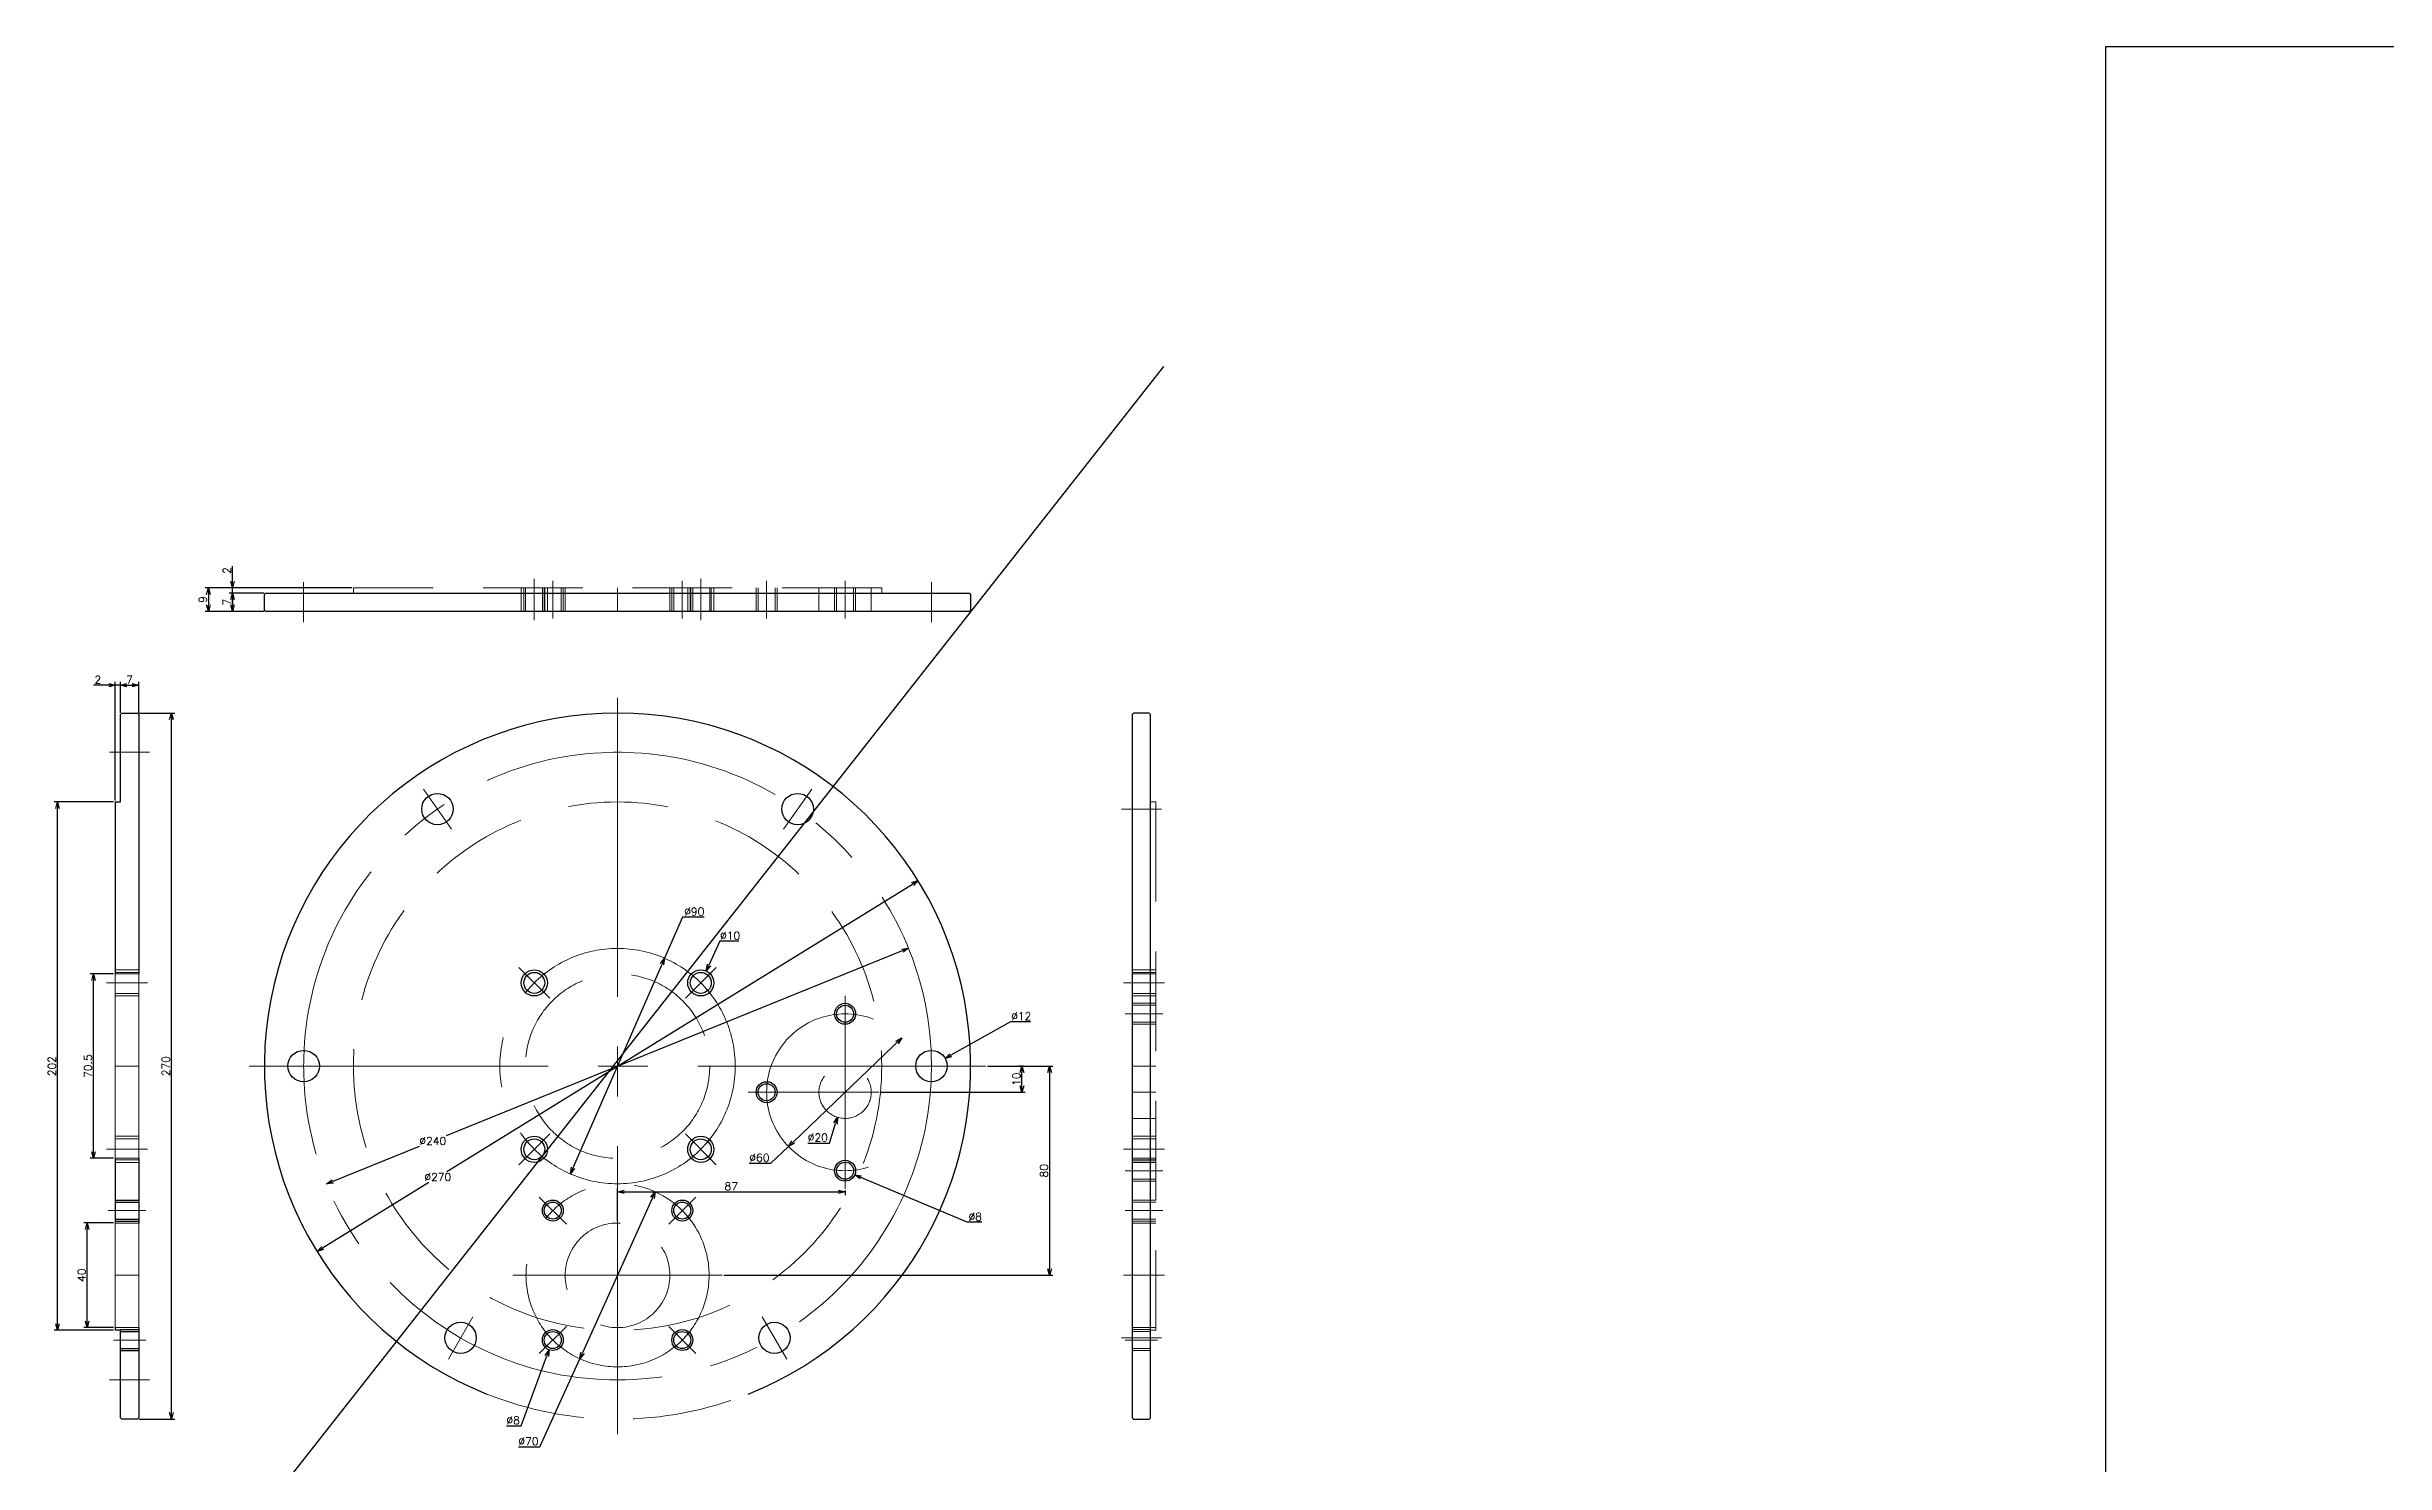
# Model space of a CAD drawing. Header units: millimetres. Extents: x -16130 to 36813, y -8099 to 27484.
# Drawn here: x 21978 to 22872, y 17160 to 17701 of the extents above; entities that cross this region are included whole.
import ezdxf

# ---------------------------------------------------------------- set-up
doc = ezdxf.new("R2010")
doc.units = ezdxf.units.MM
doc.header["$LTSCALE"] = 6
doc.header["$PDMODE"] = 99
doc.header["$PDSIZE"] = 1
doc.linetypes.add('CENTER2', pattern=[28.575, 19.05, -3.175, 3.175, -3.175])
doc.linetypes.add('HIDDEN', pattern=[9.525, 6.35, -3.175])
for name, color, linetype, lineweight in [('04_HIDDEN', 2, 'HIDDEN', 13), ('05_CENTER', 4, 'CENTER2', 13), ('08_DIM', 3, 'Continuous', 13)]:
    doc.layers.add(name, color=color, linetype=linetype, lineweight=lineweight)
doc.layers.add('10_DRAFT', color=8, linetype='Continuous', lineweight=0, plot=False)
doc.styles.add('KSS_TXT', font='txt.shx', dxfattribs={"bigfont": 'extfont2.shx'})
doc.dimstyles.new('KSS_DIM', dxfattribs={"dimtxt": 3, "dimasz": 2.5, "dimexe": 1.25, "dimexo": 0.625, "dimtad": 1, "dimdsep": 46, "dimtxsty": 'KSS_TXT', "dimblk": 'OPEN30', "dimcen": 0, "dimazin": 2, "dimtfac": 0.75, "dimtmove": 0, "dimatfit": 3, "dimldrblk": 'OPEN30', "dimfxl": 1, "dimtolj": 1, "dimarcsym": 0})
doc.dimstyles.new('KSS_DIM$3', dxfattribs={"dimtxt": 3, "dimasz": 2.5, "dimexe": 1.25, "dimexo": 0.625, "dimtad": 1, "dimtih": 1, "dimtoh": 1, "dimdsep": 46, "dimtxsty": 'KSS_TXT', "dimblk": 'OPEN30', "dimcen": 0, "dimazin": 2, "dimtfac": 0.75, "dimtofl": 0, "dimtmove": 0, "dimatfit": 3, "dimldrblk": 'OPEN30', "dimfxl": 1, "dimtolj": 1, "dimarcsym": 0})

# ---------------------------------------------------------------- blocks, each defined once
blk = doc.blocks.new('_Open30')
at = {"color": 0, "linetype": 'ByBlock', "lineweight": -2}
for p, q in [((-1, 0.27), (0, 0)), ((0, 0), (-1, -0.27)), ((0, 0), (-1, 0))]:
    blk.add_line(p, q, dxfattribs=at)
blk = doc.blocks.new('*D3508')
at = {"layer": '08_DIM', "color": 0, "lineweight": -2, "transparency": 16777216}
for p, q in [((22095.05, 17494.48), (22039, 17494.48)), ((22040.25, 17491.98), (22040.25, 17487.98)), ((22061.55, 17485.48), (22039, 17485.48))]:
    blk.add_line(p, q, dxfattribs=at)
at = {"layer": 'Defpoints', "color": 0, "transparency": 16777216}
for p in [(22095.67, 17494.48), (22040.25, 17485.48), (22062.17, 17485.48)]:
    blk.add_point(p, dxfattribs=at)
at = {"layer": '08_DIM', "color": 0, "lineweight": -2, "transparency": 16777216, "xscale": 2.5, "yscale": 2.5, "zscale": 2.5}
for p, rotation in [((22040.25, 17494.48), 90), ((22040.25, 17485.48), 270)]:
    blk.add_blockref('_Open30', p, dxfattribs=dict(at, rotation=rotation))
at = {"layer": '08_DIM', "color": 0, "transparency": 16777216, "insert": (22038.13, 17489.98), "char_height": 3, "attachment_point": 5, "rotation": 90, "style": 'KSS_TXT'}
blk.add_mtext('\\A1;9', dxfattribs=at)
blk = doc.blocks.new('*D3509')
at = {"layer": '08_DIM', "color": 0, "lineweight": -2, "transparency": 16777216}
for p, q in [((22049.45, 17496.98), (22049.45, 17502.73)), ((22095.05, 17494.48), (22048.2, 17494.48)), ((22061.55, 17492.48), (22048.2, 17492.48)), ((22049.45, 17492.48), (22049.45, 17494.48)), ((22049.45, 17489.98), (22049.45, 17487.48))]:
    blk.add_line(p, q, dxfattribs=at)
at = {"layer": 'Defpoints', "color": 0, "transparency": 16777216}
for p in [(22049.45, 17494.48), (22062.17, 17492.48), (22095.67, 17494.48)]:
    blk.add_point(p, dxfattribs=at)
at = {"layer": '08_DIM', "color": 0, "lineweight": -2, "transparency": 16777216, "xscale": 2.5, "yscale": 2.5, "zscale": 2.5}
for p, rotation in [((22049.45, 17494.48), 270), ((22049.45, 17492.48), 90)]:
    blk.add_blockref('_Open30', p, dxfattribs=dict(at, rotation=rotation))
at = {"layer": '08_DIM', "color": 0, "transparency": 16777216, "insert": (22047.33, 17501.1), "char_height": 3, "attachment_point": 5, "rotation": 90, "style": 'KSS_TXT'}
blk.add_mtext('\\A1;2', dxfattribs=at)
blk = doc.blocks.new('*D3510')
at = {"layer": '08_DIM', "color": 0, "lineweight": -2, "transparency": 16777216}
for p, q in [((22061.55, 17492.48), (22048.2, 17492.48)), ((22049.45, 17487.98), (22049.45, 17489.98)), ((22061.55, 17485.48), (22048.2, 17485.48))]:
    blk.add_line(p, q, dxfattribs=at)
at = {"layer": 'Defpoints', "color": 0, "transparency": 16777216}
for p in [(22049.45, 17492.48), (22062.17, 17492.48), (22062.17, 17485.48)]:
    blk.add_point(p, dxfattribs=at)
at = {"layer": '08_DIM', "color": 0, "lineweight": -2, "transparency": 16777216, "xscale": 2.5, "yscale": 2.5, "zscale": 2.5}
for p, rotation in [((22049.45, 17492.48), 90), ((22049.45, 17485.48), 270)]:
    blk.add_blockref('_Open30', p, dxfattribs=dict(at, rotation=rotation))
at = {"layer": '08_DIM', "color": 0, "transparency": 16777216, "insert": (22047.33, 17488.98), "char_height": 3, "attachment_point": 5, "rotation": 90, "style": 'KSS_TXT'}
blk.add_mtext('\\A1;7', dxfattribs=at)
blk = doc.blocks.new('*D3511')
at = {"layer": '08_DIM', "color": 0, "lineweight": -2, "transparency": 16777216}
for p, q in [((22013.76, 17446.6), (22027.37, 17446.6)), ((22026.12, 17179.1), (22026.12, 17444.1)), ((22013.76, 17176.6), (22027.37, 17176.6))]:
    blk.add_line(p, q, dxfattribs=at)
at = {"layer": 'Defpoints', "color": 0, "transparency": 16777216}
for p in [(22013.13, 17446.6), (22026.12, 17446.6), (22013.13, 17176.6)]:
    blk.add_point(p, dxfattribs=at)
at = {"layer": '08_DIM', "color": 0, "lineweight": -2, "transparency": 16777216, "xscale": 2.5, "yscale": 2.5, "zscale": 2.5}
for p, rotation in [((22026.12, 17446.6), 90), ((22026.12, 17176.6), 270)]:
    blk.add_blockref('_Open30', p, dxfattribs=dict(at, rotation=rotation))
at = {"layer": '08_DIM', "color": 0, "transparency": 16777216, "insert": (22023.99, 17311.6), "char_height": 3, "attachment_point": 5, "rotation": 90, "style": 'KSS_TXT'}
blk.add_mtext('\\A1;270', dxfattribs=at)
blk = doc.blocks.new('*D3512')
at = {"layer": '08_DIM', "color": 0, "lineweight": -2, "transparency": 16777216}
for p, q in [((22338.08, 17311.6), (22363.11, 17311.6)), ((22361.86, 17309.1), (22361.86, 17234.1)), ((22237.3, 17231.6), (22363.11, 17231.6))]:
    blk.add_line(p, q, dxfattribs=at)
at = {"layer": 'Defpoints', "color": 0, "transparency": 16777216}
for p in [(22337.46, 17311.6), (22236.67, 17231.6), (22361.86, 17231.6)]:
    blk.add_point(p, dxfattribs=at)
at = {"layer": '08_DIM', "color": 0, "lineweight": -2, "transparency": 16777216, "xscale": 2.5, "yscale": 2.5, "zscale": 2.5}
for p, rotation in [((22361.86, 17311.6), 90), ((22361.86, 17231.6), 270)]:
    blk.add_blockref('_Open30', p, dxfattribs=dict(at, rotation=rotation))
at = {"layer": '08_DIM', "color": 0, "transparency": 16777216, "insert": (22359.73, 17271.6), "char_height": 3, "attachment_point": 5, "rotation": 90, "style": 'KSS_TXT'}
blk.add_mtext('\\A1;80', dxfattribs=at)
blk = doc.blocks.new('A$C6536165B_1_1_1')
at = {"color": 0}
blk.add_lwpolyline([(4.5, 135), (-1.5, 135), (-2, 134.5), (-2, -134.5), (-1.5, -135), (4.5, -135), (5, -134.5), (5, 134.5)], close=True, dxfattribs=at)
at = {"layer": '04_HIDDEN'}
for p, q in [((7, 101), (5, 101)), ((7, 24), (-2, 24)), ((7, 23.25), (-2, 23.25)), ((7, 16.75), (-2, 16.75)), ((7, 16), (-2, 16)), ((7, -36), (-2, -36)), ((7, -36.75), (-2, -36.75)), ((7, -43.25), (-2, -43.25)), ((7, -44), (-2, -44)), ((7, -51.25), (-2, -51.25)), ((7, -52), (-2, -52)), ((7, -58.5), (-2, -58.5)), ((7, -59.25), (-2, -59.25)), ((5, -100.75), (-2, -100.75)), ((5, -101.5), (-2, -101.5)), ((5, -101), (7, -101)), ((5, -108), (-2, -108)), ((5, -108.75), (-2, -108.75))]:
    blk.add_line(p, q, dxfattribs=at)
at = {"layer": '04_HIDDEN', "color": 252}
for p, q in [((7, 36.82), (-2, 36.82)), ((7, 35.82), (-2, 35.82)), ((7, 27.82), (-2, 27.82)), ((7, 26.82), (-2, 26.82)), ((7, 0), (-2, 0)), ((7, -20), (-2, -20)), ((7, -26.82), (-2, -26.82)), ((7, -27.82), (-2, -27.82)), ((7, -35.82), (-2, -35.82)), ((7, -36.82), (-2, -36.82))]:
    blk.add_line(p, q, dxfattribs=at)
at = {"layer": '04_HIDDEN', "color": 9}
for p, q in [((-2, 35.25), (7, 35.25)), ((-2, -35.25), (7, -35.25)), ((7, -60), (-2, -60)), ((7, -100), (-2, -100))]:
    blk.add_line(p, q, dxfattribs=at)
at = {"layer": '04_HIDDEN'}
blk.add_lwpolyline([(7, 101), (7, -101)], dxfattribs=at)
at = {"layer": '05_CENTER'}
for p, q in [((9.2, 98.28), (-6.07, 98.28)), ((9.71, 20), (-4.71, 20)), ((9.71, -40), (-4.71, -40)), ((9.71, -55.25), (-4.71, -55.25)), ((10.39, -80), (-5.39, -80)), ((9.2, -103.92), (-6.07, -103.92)), ((7.71, -104.75), (-4.71, -104.75))]:
    blk.add_line(p, q, dxfattribs=at)
at = {"layer": '05_CENTER', "color": 252}
for p, q in [((10.39, 31.82), (-5.39, 31.82)), ((10.39, -31.82), (-5.39, -31.82))]:
    blk.add_line(p, q, dxfattribs=at)
at = {"layer": '10_DRAFT'}
blk.add_line((7, -10), (-2, -10), dxfattribs=at)
blk = doc.blocks.new('A$C2C234A17_1_1_1')
at = {"color": 0}
blk.add_lwpolyline([(135, 4.5), (135, -1.5), (134.5, -2), (-134.5, -2), (-135, -1.5), (-135, 4.5), (-134.5, 5), (134.5, 5)], close=True, dxfattribs=at)
at = {"layer": '04_HIDDEN'}
for p, q in [((-101, 5), (-101, 7)), ((-36.82, 7), (-36.82, -2)), ((-35.82, 7), (-35.82, -2)), ((-27.82, 7), (-27.82, -2)), ((-26.82, 7), (-26.82, -2)), ((26.82, 7), (26.82, -2)), ((27.82, 7), (27.82, -2)), ((35.82, 7), (35.82, -2)), ((36.82, 7), (36.82, -2)), ((101, 7), (101, 5))]:
    blk.add_line(p, q, dxfattribs=at)
at = {"layer": '04_HIDDEN', "color": 9}
for p, q in [((-35.25, -2), (-35.25, 7)), ((35.25, -2), (35.25, 7))]:
    blk.add_line(p, q, dxfattribs=at)
at = {"layer": '04_HIDDEN', "color": 252}
for p, q in [((-28.75, 7), (-28.75, -2)), ((-28, 7), (-28, -2)), ((-21.5, 7), (-21.5, -2)), ((-20.75, 7), (-20.75, -2)), ((-20, 7), (-20, -2)), ((20, 7), (20, -2)), ((20.75, 7), (20.75, -2)), ((21.5, 7), (21.5, -2)), ((28, 7), (28, -2)), ((28.75, 7), (28.75, -2)), ((53, 7), (53, -2)), ((53.75, 7), (53.75, -2)), ((60.25, 7), (60.25, -2)), ((61, 7), (61, -2)), ((77, 7), (77, -2)), ((83, 7), (83, -2)), ((83.75, 7), (83.75, -2)), ((90.25, 7), (90.25, -2)), ((91, 7), (91, -2)), ((97, 7), (97, -2))]:
    blk.add_line(p, q, dxfattribs=at)
at = {"layer": '04_HIDDEN'}
blk.add_lwpolyline([(101, 7), (-101, 7)], dxfattribs=at)
at = {"layer": '05_CENTER'}
for p, q in [((-120, 9.2), (-120, -6.07)), ((-31.82, 10.39), (-31.82, -5.39)), ((31.82, 10.39), (31.82, -5.39)), ((120, 9.2), (120, -6.07))]:
    blk.add_line(p, q, dxfattribs=at)
at = {"layer": '05_CENTER', "color": 252}
for p, q in [((-24.75, 9.71), (-24.75, -4.71)), ((24.75, 9.71), (24.75, -4.71)), ((57, 9.71), (57, -4.71)), ((87, 9.71), (87, -4.71))]:
    blk.add_line(p, q, dxfattribs=at)
at = {"layer": '10_DRAFT'}
blk.add_line((0, 7), (0, -2), dxfattribs=at)
blk = doc.blocks.new('*D3567')
at = {"layer": '08_DIM', "color": 0, "lineweight": -2, "transparency": 16777216}
for p, q in [((22002.13, 17457.24), (21996.38, 17457.24)), ((22004.63, 17413.22), (22004.63, 17458.49)), ((22006.63, 17457.24), (22004.63, 17457.24)), ((22006.63, 17446.72), (22006.63, 17458.49)), ((22009.13, 17457.24), (22011.63, 17457.24))]:
    blk.add_line(p, q, dxfattribs=at)
at = {"layer": 'Defpoints', "color": 0, "transparency": 16777216}
for p in [(22004.63, 17457.24), (22006.63, 17446.1), (22004.63, 17412.6)]:
    blk.add_point(p, dxfattribs=at)
at = {"layer": '08_DIM', "color": 0, "lineweight": -2, "transparency": 16777216, "xscale": 2.5, "yscale": 2.5, "zscale": 2.5}
blk.add_blockref('_Open30', (22004.63, 17457.24), dxfattribs=at)
at = {"layer": '08_DIM', "color": 0, "lineweight": -2, "transparency": 16777216, "xscale": 2.5, "yscale": 2.5, "zscale": 2.5, "rotation": 180}
blk.add_blockref('_Open30', (22006.63, 17457.24), dxfattribs=at)
at = {"layer": '08_DIM', "color": 0, "transparency": 16777216, "insert": (21998.01, 17459.37), "char_height": 3, "attachment_point": 5, "style": 'KSS_TXT'}
blk.add_mtext('\\A1;2', dxfattribs=at)
blk = doc.blocks.new('*D3568')
at = {"layer": '08_DIM', "color": 0, "lineweight": -2, "transparency": 16777216}
for p, q in [((22006.63, 17446.72), (22006.63, 17458.49)), ((22009.13, 17457.24), (22011.13, 17457.24)), ((22013.63, 17446.72), (22013.63, 17458.49))]:
    blk.add_line(p, q, dxfattribs=at)
at = {"layer": 'Defpoints', "color": 0, "transparency": 16777216}
for p in [(22013.63, 17457.24), (22006.63, 17446.1), (22013.63, 17446.1)]:
    blk.add_point(p, dxfattribs=at)
at = {"layer": '08_DIM', "color": 0, "lineweight": -2, "transparency": 16777216, "xscale": 2.5, "yscale": 2.5, "zscale": 2.5, "rotation": 180}
blk.add_blockref('_Open30', (22006.63, 17457.24), dxfattribs=at)
at = {"layer": '08_DIM', "color": 0, "lineweight": -2, "transparency": 16777216, "xscale": 2.5, "yscale": 2.5, "zscale": 2.5}
blk.add_blockref('_Open30', (22013.63, 17457.24), dxfattribs=at)
at = {"layer": '08_DIM', "color": 0, "transparency": 16777216, "insert": (22010.13, 17459.37), "char_height": 3, "attachment_point": 5, "style": 'KSS_TXT'}
blk.add_mtext('\\A1;7', dxfattribs=at)
blk = doc.blocks.new('*D3569')
at = {"layer": '08_DIM', "color": 0, "lineweight": -2, "transparency": 16777216}
for p, q in [((22004.01, 17412.6), (21981.3, 17412.6)), ((21982.55, 17213.1), (21982.55, 17410.1)), ((22004.01, 17210.6), (21981.3, 17210.6))]:
    blk.add_line(p, q, dxfattribs=at)
at = {"layer": 'Defpoints', "color": 0, "transparency": 16777216}
for p in [(21982.55, 17412.6), (22004.63, 17412.6), (22004.63, 17210.6)]:
    blk.add_point(p, dxfattribs=at)
at = {"layer": '08_DIM', "color": 0, "lineweight": -2, "transparency": 16777216, "xscale": 2.5, "yscale": 2.5, "zscale": 2.5}
for p, rotation in [((21982.55, 17412.6), 90), ((21982.55, 17210.6), 270)]:
    blk.add_blockref('_Open30', p, dxfattribs=dict(at, rotation=rotation))
at = {"layer": '08_DIM', "color": 0, "transparency": 16777216, "insert": (21980.43, 17311.6), "char_height": 3, "attachment_point": 5, "rotation": 90, "style": 'KSS_TXT'}
blk.add_mtext('\\A1;202', dxfattribs=at)
blk = doc.blocks.new('*D3570')
at = {"layer": '08_DIM', "color": 0, "lineweight": -2, "transparency": 16777216}
for p, q in [((22004.01, 17346.85), (21995.09, 17346.85)), ((21996.34, 17278.85), (21996.34, 17344.35)), ((22004.01, 17276.35), (21995.09, 17276.35))]:
    blk.add_line(p, q, dxfattribs=at)
at = {"layer": 'Defpoints', "color": 0, "transparency": 16777216}
for p in [(21996.34, 17346.85), (22004.63, 17346.85), (22004.63, 17276.35)]:
    blk.add_point(p, dxfattribs=at)
at = {"layer": '08_DIM', "color": 0, "lineweight": -2, "transparency": 16777216, "xscale": 2.5, "yscale": 2.5, "zscale": 2.5}
for p, rotation in [((21996.34, 17346.85), 90), ((21996.34, 17276.35), 270)]:
    blk.add_blockref('_Open30', p, dxfattribs=dict(at, rotation=rotation))
at = {"layer": '08_DIM', "color": 0, "transparency": 16777216, "insert": (21994.22, 17311.6), "char_height": 3, "attachment_point": 5, "rotation": 90, "style": 'KSS_TXT'}
blk.add_mtext('\\A1;70.5', dxfattribs=at)
blk = doc.blocks.new('A$C4A8F1EB2_1_1_1')
at = {"color": 0}
for centre, radius in [((-68.85, 98.29), 6), ((68.86, 98.28), 6), ((-31.82, 31.82), 5), ((-31.82, 31.82), 4), ((31.82, 31.82), 5), ((31.82, 31.82), 4), ((87, 20), 4), ((87, 20), 3.25), ((-120, 0), 6), ((120, 0), 6), ((57, -10), 4), ((57, -10), 3.25), ((-31.82, -31.82), 5), ((31.82, -31.82), 5), ((-31.82, -31.82), 4), ((31.82, -31.82), 4), ((87, -40), 4), ((87, -40), 3.25), ((-24.75, -55.25), 4), ((-24.75, -55.25), 4), ((-24.75, -55.25), 3.25), ((-24.75, -55.25), 3.25), ((24.75, -55.25), 4), ((24.75, -55.25), 4), ((24.75, -55.25), 3.25), ((24.75, -55.25), 3.25), ((-60, -103.92), 6), ((60, -103.92), 6), ((-24.75, -104.75), 4), ((-24.75, -104.75), 4), ((-24.75, -104.75), 3.25), ((-24.75, -104.75), 3.25), ((24.75, -104.75), 4), ((24.75, -104.75), 4), ((24.75, -104.75), 3.25), ((24.75, -104.75), 3.25)]:
    blk.add_circle(centre, radius, dxfattribs=at)
blk.add_arc((0, 0), 135, 291.70368, 248.29633, dxfattribs=at)
at = {"layer": '04_HIDDEN'}
for centre, radius in [((0, 0), 101), ((0, 0), 35.25), ((87, -10), 10), ((0, -80), 20), ((0, -80), 20)]:
    blk.add_circle(centre, radius, dxfattribs=at)
blk.add_arc((0, 0), 135, 248.29645, 291.7036, dxfattribs=at)
at = {"layer": '05_CENTER'}
for p, q in [((0, 140.79), (0, -140.79)), ((-63.49, 90.63), (-74.2, 105.94)), ((63.5, 90.63), (74.22, 105.93)), ((-25.92, 25.92), (-37.72, 37.72)), ((37.72, 37.72), (25.92, 25.92)), ((87, -46.92), (87, 26.92)), ((-140.79, 0), (140.79, 0)), ((-110.66, 0), (-129.34, 0)), ((135.66, 0), (129.34, 0)), ((49.96, -10), (100, -10)), ((-25.92, -25.92), (-37.72, -37.72)), ((37.72, -37.72), (25.92, -25.92)), ((-29.94, -50.06), (-19.56, -60.44)), ((-29.94, -50.06), (-19.56, -60.44)), ((29.94, -50.06), (19.56, -60.44)), ((29.94, -50.06), (19.56, -60.44)), ((-40, -80), (40, -80)), ((-40, -80), (40, -80)), ((-55.33, -95.83), (-64.67, -112.01)), ((55.33, -95.83), (64.67, -112.01)), ((-29.94, -109.94), (-19.56, -99.56)), ((-29.94, -109.94), (-19.56, -99.56)), ((29.94, -109.94), (19.56, -99.56)), ((29.94, -109.94), (19.56, -99.56))]:
    blk.add_line(p, q, dxfattribs=at)
for centre, radius in [((0, 0), 120), ((0, 0), 45), ((0, -80), 35), ((0, -80), 35)]:
    blk.add_circle(centre, radius, dxfattribs=at)
blk.add_arc((87, -10), 30, 68.9919, 291.0081, dxfattribs=at)
blk = doc.blocks.new('A$C05102456_1_1_1')
at = {"color": 0}
for p, q in [((-9, 101), (-7, 101)), ((-9, -51.25), (0, -51.25)), ((-9, -52), (0, -52)), ((-9, -58.5), (0, -58.5)), ((-9, -59.25), (0, -59.25)), ((-7, -101), (-9, -101)), ((-7, -100.75), (0, -100.75)), ((-7, -101.5), (0, -101.5)), ((-7, -108), (0, -108)), ((-7, -108.75), (0, -108.75))]:
    blk.add_line(p, q, dxfattribs=at)
for points in [[(-7, 101), (-7, 134.5), (-6.5, 135), (-0.5, 135), (0, 134.5), (0, 35.25)], [(-9, 101), (-9, 35.25)], [(-9, -35.25), (-9, -60)], [(0, -35.25), (0, -60)], [(-9, -100), (-9, -101)], [(0, -100), (0, -134.5), (-0.5, -135), (-6.5, -135), (-7, -134.5), (-7, -101)]]:
    blk.add_lwpolyline(points, dxfattribs=at)
at = {"layer": '04_HIDDEN', "color": 252}
for p, q in [((-9, 36.82), (0, 36.82)), ((-9, 35.82), (0, 35.82)), ((-9, 27.82), (0, 27.82)), ((-9, 26.82), (0, 26.82)), ((-9, -26.82), (0, -26.82)), ((-9, -27.82), (0, -27.82)), ((-9, -35.82), (0, -35.82)), ((-9, -36.82), (0, -36.82))]:
    blk.add_line(p, q, dxfattribs=at)
at = {"layer": '04_HIDDEN', "color": 9}
for p, q in [((0, 35.25), (-9, 35.25)), ((0, -35.25), (-9, -35.25)), ((-9, -60), (0, -60)), ((-9, -100), (0, -100))]:
    blk.add_line(p, q, dxfattribs=at)
at = {"layer": '05_CENTER'}
for p, q in [((-11.2, 120), (4.07, 120)), ((-11.71, -55.25), (2.71, -55.25)), ((-9.71, -104.75), (2.71, -104.75)), ((-11.2, -120), (4.07, -120))]:
    blk.add_line(p, q, dxfattribs=at)
at = {"layer": '05_CENTER', "color": 252}
for p, q in [((-12.39, 31.82), (3.39, 31.82)), ((-12.39, -31.82), (3.39, -31.82))]:
    blk.add_line(p, q, dxfattribs=at)
at = {"layer": '10_DRAFT'}
for p, q in [((-9, 35.25), (-9, -35.25)), ((0, 35.25), (0, -35.25)), ((-9, 0), (0, 0)), ((-9, -60), (-9, -100)), ((0, -60), (0, -100)), ((-9, -80), (0, -80))]:
    blk.add_line(p, q, dxfattribs=at)
blk = doc.blocks.new('*D3661')
at = {"layer": '08_DIM', "color": 0, "lineweight": -2, "transparency": 16777216}
for p, q in [((22351.93, 17311.6), (22350.05, 17311.6)), ((22351.3, 17304.1), (22351.3, 17309.1)), ((22297.3, 17301.6), (22352.55, 17301.6))]:
    blk.add_line(p, q, dxfattribs=at)
at = {"layer": 'Defpoints', "color": 0, "transparency": 16777216}
for p in [(22351.3, 17311.6), (22352.55, 17311.6), (22296.67, 17301.6)]:
    blk.add_point(p, dxfattribs=at)
at = {"layer": '08_DIM', "color": 0, "lineweight": -2, "transparency": 16777216, "xscale": 2.5, "yscale": 2.5, "zscale": 2.5}
for p, rotation in [((22351.3, 17311.6), 90), ((22351.3, 17301.6), 270)]:
    blk.add_blockref('_Open30', p, dxfattribs=dict(at, rotation=rotation))
at = {"layer": '08_DIM', "color": 0, "transparency": 16777216, "insert": (22349.18, 17306.6), "char_height": 3, "attachment_point": 5, "rotation": 90, "style": 'KSS_TXT'}
blk.add_mtext('\\A1;10', dxfattribs=at)
blk = doc.blocks.new('*D3713')
at = {"layer": '08_DIM', "color": 0, "lineweight": -2, "transparency": 16777216}
for p, q in [((22131.3, 17285.1), (22305.57, 17355.74)), ((22120.82, 17280.85), (22087.78, 17267.46))]:
    blk.add_line(p, q, dxfattribs=at)
at = {"layer": 'Defpoints', "color": 0, "transparency": 16777216}
for p in [(22307.88, 17356.68), (22085.46, 17266.52)]:
    blk.add_point(p, dxfattribs=at)
at = {"layer": '08_DIM', "color": 0, "lineweight": -2, "transparency": 16777216, "xscale": 2.5, "yscale": 2.5, "zscale": 2.5}
for p, rotation in [((22307.88, 17356.68), 22.06498196205318), ((22085.46, 17266.52), 202.0649819620532)]:
    blk.add_blockref('_Open30', p, dxfattribs=dict(at, rotation=rotation))
at = {"layer": '08_DIM', "color": 0, "transparency": 16777216, "insert": (22126.06, 17282.98), "char_height": 3, "attachment_point": 5, "style": 'KSS_TXT'}
blk.add_mtext('\\A1;%%C240', dxfattribs=at)
blk = doc.blocks.new('*D3714')
at = {"layer": '08_DIM', "color": 0, "lineweight": -2, "transparency": 16777216}
for p, q in [((22131.39, 17271.28), (22309.41, 17381.22)), ((22124.51, 17267.03), (22083.94, 17241.98))]:
    blk.add_line(p, q, dxfattribs=at)
at = {"layer": 'Defpoints', "color": 0, "transparency": 16777216}
for p in [(22311.54, 17382.53), (22081.81, 17240.67)]:
    blk.add_point(p, dxfattribs=at)
at = {"layer": '08_DIM', "color": 0, "lineweight": -2, "transparency": 16777216, "xscale": 2.5, "yscale": 2.5, "zscale": 2.5}
for p, rotation in [((22311.54, 17382.53), 31.69653253551309), ((22081.81, 17240.67), 211.6965325355131)]:
    blk.add_blockref('_Open30', p, dxfattribs=dict(at, rotation=rotation))
at = {"layer": '08_DIM', "color": 0, "transparency": 16777216, "insert": (22127.95, 17269.16), "char_height": 3, "attachment_point": 5, "style": 'KSS_TXT'}
blk.add_mtext('\\A1;%%C270', dxfattribs=at)
blk = doc.blocks.new('*D3715')
at = {"layer": '08_DIM', "color": 0, "lineweight": -2, "transparency": 16777216}
for p, q in [((22346.89, 17328.55), (22324.09, 17315.76)), ((22354.52, 17328.55), (22346.89, 17328.55))]:
    blk.add_line(p, q, dxfattribs=at)
at = {"layer": 'Defpoints', "color": 0, "transparency": 16777216}
for p in [(22311.44, 17308.66), (22321.91, 17314.53)]:
    blk.add_point(p, dxfattribs=at)
at = {"layer": '08_DIM', "color": 0, "lineweight": -2, "transparency": 16777216, "xscale": 2.5, "yscale": 2.5, "zscale": 2.5, "rotation": 209.2866471136198}
blk.add_blockref('_Open30', (22321.91, 17314.53), dxfattribs=at)
at = {"layer": '08_DIM', "color": 0, "transparency": 16777216, "insert": (22351.02, 17330.67), "char_height": 3, "attachment_point": 5, "style": 'KSS_TXT'}
blk.add_mtext('\\A1;%%C12', dxfattribs=at)
blk = doc.blocks.new('*D3716')
at = {"layer": '08_DIM', "color": 0, "lineweight": -2, "transparency": 16777216}
for p, q in [((22235.8, 17359.37), (22231.62, 17350.24)), ((22243.05, 17359.37), (22235.8, 17359.37))]:
    blk.add_line(p, q, dxfattribs=at)
at = {"layer": 'Defpoints', "color": 0, "transparency": 16777216}
for p in [(22230.58, 17347.96), (22226.41, 17338.87)]:
    blk.add_point(p, dxfattribs=at)
at = {"layer": '08_DIM', "color": 0, "lineweight": -2, "transparency": 16777216, "xscale": 2.5, "yscale": 2.5, "zscale": 2.5, "rotation": 245.389949273137}
blk.add_blockref('_Open30', (22230.58, 17347.96), dxfattribs=at)
at = {"layer": '08_DIM', "color": 0, "transparency": 16777216, "insert": (22239.74, 17361.49), "char_height": 3, "attachment_point": 5, "style": 'KSS_TXT'}
blk.add_mtext('\\A1;%%C10', dxfattribs=at)
blk = doc.blocks.new('*D3717')
at = {"layer": '08_DIM', "color": 0, "lineweight": -2, "transparency": 16777216}
for p, q in [((22221.57, 17368.57), (22214.69, 17352.83)), ((22229.82, 17368.57), (22221.57, 17368.57)), ((22178.66, 17270.36), (22213.69, 17350.54))]:
    blk.add_line(p, q, dxfattribs=at)
at = {"layer": 'Defpoints', "color": 0, "transparency": 16777216}
for p in [(22214.69, 17352.83), (22178.66, 17270.36)]:
    blk.add_point(p, dxfattribs=at)
at = {"layer": '08_DIM', "color": 0, "lineweight": -2, "transparency": 16777216, "xscale": 2.5, "yscale": 2.5, "zscale": 2.5}
for p, rotation in [((22214.69, 17352.83), 66.39545870658567), ((22178.66, 17270.36), 246.3954587065857)]:
    blk.add_blockref('_Open30', p, dxfattribs=dict(at, rotation=rotation))
at = {"layer": '08_DIM', "color": 0, "transparency": 16777216, "insert": (22226.01, 17370.69), "char_height": 3, "attachment_point": 5, "style": 'KSS_TXT'}
blk.add_mtext('\\A1;%%C90', dxfattribs=at)
blk = doc.blocks.new('*D3718')
at = {"layer": '08_DIM', "color": 0, "lineweight": -2, "transparency": 16777216}
for p, q in [((22159.88, 17174.05), (22169.68, 17200.75)), ((22154.25, 17174.05), (22159.88, 17174.05))]:
    blk.add_line(p, q, dxfattribs=at)
at = {"layer": 'Defpoints', "color": 0, "transparency": 16777216}
for p in [(22173.3, 17210.6), (22170.55, 17203.09)]:
    blk.add_point(p, dxfattribs=at)
at = {"layer": '08_DIM', "color": 0, "lineweight": -2, "transparency": 16777216, "xscale": 2.5, "yscale": 2.5, "zscale": 2.5, "rotation": 69.83090455066053}
blk.add_blockref('_Open30', (22170.55, 17203.09), dxfattribs=at)
at = {"layer": '08_DIM', "color": 0, "transparency": 16777216, "insert": (22156.75, 17176.17), "char_height": 3, "attachment_point": 5, "style": 'KSS_TXT'}
blk.add_mtext('\\A1;%%C8', dxfattribs=at)
blk = doc.blocks.new('*D3719')
at = {"layer": '08_DIM', "color": 0, "lineweight": -2, "transparency": 16777216}
for p, q in [((22211.1, 17263.49), (22183.28, 17201.99)), ((22167.02, 17166.02), (22182.25, 17199.71)), ((22158.77, 17166.02), (22167.02, 17166.02))]:
    blk.add_line(p, q, dxfattribs=at)
at = {"layer": 'Defpoints', "color": 0, "transparency": 16777216}
for p in [(22211.1, 17263.49), (22182.25, 17199.71)]:
    blk.add_point(p, dxfattribs=at)
at = {"layer": '08_DIM', "color": 0, "lineweight": -2, "transparency": 16777216, "xscale": 2.5, "yscale": 2.5, "zscale": 2.5}
for p, rotation in [((22211.1, 17263.49), 65.66605743940242), ((22182.25, 17199.71), 245.6660574394024)]:
    blk.add_blockref('_Open30', p, dxfattribs=dict(at, rotation=rotation))
at = {"layer": '08_DIM', "color": 0, "transparency": 16777216, "insert": (22162.58, 17168.14), "char_height": 3, "attachment_point": 5, "style": 'KSS_TXT'}
blk.add_mtext('\\A1;%%C70', dxfattribs=at)
blk = doc.blocks.new('*D3720')
at = {"layer": '08_DIM', "color": 0, "lineweight": -2, "transparency": 16777216}
for p, q in [((22330.3, 17251.86), (22289.66, 17269.06)), ((22335.92, 17251.86), (22330.3, 17251.86))]:
    blk.add_line(p, q, dxfattribs=at)
at = {"layer": 'Defpoints', "color": 0, "transparency": 16777216}
for p in [(22279.99, 17273.16), (22287.36, 17270.04)]:
    blk.add_point(p, dxfattribs=at)
at = {"layer": '08_DIM', "color": 0, "lineweight": -2, "transparency": 16777216, "xscale": 2.5, "yscale": 2.5, "zscale": 2.5, "rotation": 157.0565387159145}
blk.add_blockref('_Open30', (22287.36, 17270.04), dxfattribs=at)
at = {"layer": '08_DIM', "color": 0, "transparency": 16777216, "insert": (22333.42, 17253.99), "char_height": 3, "attachment_point": 5, "style": 'KSS_TXT'}
blk.add_mtext('\\A1;%%C8', dxfattribs=at)
blk = doc.blocks.new('*D3721')
at = {"layer": '08_DIM', "color": 0, "lineweight": -2, "transparency": 16777216}
for p, q in [((22196.67, 17252.49), (22196.67, 17264.76)), ((22283.67, 17264.05), (22283.67, 17262.26)), ((22199.17, 17263.51), (22281.17, 17263.51))]:
    blk.add_line(p, q, dxfattribs=at)
at = {"layer": 'Defpoints', "color": 0, "transparency": 16777216}
for p in [(22283.67, 17264.67), (22283.67, 17263.51), (22196.67, 17251.86)]:
    blk.add_point(p, dxfattribs=at)
at = {"layer": '08_DIM', "color": 0, "lineweight": -2, "transparency": 16777216, "xscale": 2.5, "yscale": 2.5, "zscale": 2.5, "rotation": 180}
blk.add_blockref('_Open30', (22196.67, 17263.51), dxfattribs=at)
at = {"layer": '08_DIM', "color": 0, "lineweight": -2, "transparency": 16777216, "xscale": 2.5, "yscale": 2.5, "zscale": 2.5}
blk.add_blockref('_Open30', (22283.67, 17263.51), dxfattribs=at)
at = {"layer": '08_DIM', "color": 0, "transparency": 16777216, "insert": (22240.17, 17265.64), "char_height": 3, "attachment_point": 5, "style": 'KSS_TXT'}
blk.add_mtext('\\A1;87', dxfattribs=at)
blk = doc.blocks.new('*D3722')
at = {"layer": '08_DIM', "color": 0, "lineweight": -2, "transparency": 16777216}
for p, q in [((22269.43, 17282.15), (22277.68, 17282.15)), ((22277.68, 17282.15), (22280, 17289.65))]:
    blk.add_line(p, q, dxfattribs=at)
at = {"layer": 'Defpoints', "color": 0, "transparency": 16777216}
for p in [(22286.62, 17311.15), (22280.73, 17292.04)]:
    blk.add_point(p, dxfattribs=at)
at = {"layer": '08_DIM', "color": 0, "lineweight": -2, "transparency": 16777216, "xscale": 2.5, "yscale": 2.5, "zscale": 2.5, "rotation": 72.88447118359048}
blk.add_blockref('_Open30', (22280.73, 17292.04), dxfattribs=at)
at = {"layer": '08_DIM', "color": 0, "transparency": 16777216, "insert": (22273.25, 17284.27), "char_height": 3, "attachment_point": 5, "style": 'KSS_TXT'}
blk.add_mtext('\\A1;%%C20', dxfattribs=at)
blk = doc.blocks.new('*D3724')
at = {"layer": '08_DIM', "color": 0, "lineweight": -2, "transparency": 16777216}
for p, q in [((22004.01, 17251.6), (21992.66, 17251.6)), ((21993.91, 17214.1), (21993.91, 17249.1)), ((22004.01, 17211.6), (21992.66, 17211.6))]:
    blk.add_line(p, q, dxfattribs=at)
at = {"layer": 'Defpoints', "color": 0, "transparency": 16777216}
for p in [(21993.91, 17251.6), (22004.63, 17251.6), (22004.63, 17211.6)]:
    blk.add_point(p, dxfattribs=at)
at = {"layer": '08_DIM', "color": 0, "lineweight": -2, "transparency": 16777216, "xscale": 2.5, "yscale": 2.5, "zscale": 2.5}
for p, rotation in [((21993.91, 17251.6), 90), ((21993.91, 17211.6), 270)]:
    blk.add_blockref('_Open30', p, dxfattribs=dict(at, rotation=rotation))
at = {"layer": '08_DIM', "color": 0, "transparency": 16777216, "insert": (21991.78, 17231.6), "char_height": 3, "attachment_point": 5, "rotation": 90, "style": 'KSS_TXT'}
blk.add_mtext('\\A1;40', dxfattribs=at)
blk = doc.blocks.new('*D3830')
at = {"layer": '08_DIM', "color": 0, "lineweight": -2, "transparency": 16777216}
for p, q in [((22305.33, 17322.36), (22263.83, 17282.56)), ((22247.06, 17274.42), (22255.34, 17274.42)), ((22255.34, 17274.42), (22262.02, 17280.83))]:
    blk.add_line(p, q, dxfattribs=at)
at = {"layer": 'Defpoints', "color": 0, "transparency": 16777216}
for p in [(22305.33, 17322.36), (22262.02, 17280.83)]:
    blk.add_point(p, dxfattribs=at)
at = {"layer": '08_DIM', "color": 0, "lineweight": -2, "transparency": 16777216, "xscale": 2.5, "yscale": 2.5, "zscale": 2.5}
for p, rotation in [((22305.33, 17322.36), 43.80335993030995), ((22262.02, 17280.83), 223.8033599303099)]:
    blk.add_blockref('_Open30', p, dxfattribs=dict(at, rotation=rotation))
at = {"layer": '08_DIM', "color": 0, "transparency": 16777216, "insert": (22250.89, 17276.54), "char_height": 3, "attachment_point": 5, "style": 'KSS_TXT'}
blk.add_mtext('\\A1;%%C60', dxfattribs=at)

msp = doc.modelspace()

# ---------------------------------------------------------------- linework, layer by layer
at = {"color": 2}
msp.add_line((22405.35359, 17579.08405), (21990.52473, 17051.80158), dxfattribs=at)
msp.add_lwpolyline([(22765.57714, 16775.70913), (24107.89445, 16775.70913), (24107.89445, 17701.37443), (22765.57714, 17701.37443)], close=True, dxfattribs=at)

# ---------------------------------------------------------------- block references
for name, p in [('A$C2C234A17_1_1_1', (22196.67399, 17487.47965)), ('A$C4A8F1EB2_1_1_1', (22196.67399, 17311.59785)), ('A$C05102456_1_1_1', (22013.63432, 17311.59785)), ('A$C6536165B_1_1_1', (22395.45409, 17311.59785))]:
    msp.add_blockref(name, p)

# ---------------------------------------------------------------- dimensions: what is measured, and where the dimension line sits
at = {"layer": '08_DIM'}
for base, p1, p2, picture, middle in [((22049.45199, 17494.47965), (22062.17399, 17492.47965), (22095.67399, 17494.47965), '*D3509', (22047.32699, 17501.10465)), ((22040.25281, 17485.47965), (22095.67399, 17494.47965), (22062.17399, 17485.47965), '*D3508', (22038.12781, 17489.97965)), ((22049.45199, 17492.47965), (22062.17399, 17485.47965), (22062.17399, 17492.47965), '*D3510', (22047.32699, 17488.97965)), ((22361.85735, 17231.59785), (22337.45974, 17311.59785), (22236.67399, 17231.59785), '*D3512', (22359.73235, 17271.59785)), ((22351.30461, 17311.59784), (22296.67403, 17301.59784), (22352.55461, 17311.59784), '*D3661', (22349.17961, 17306.59784))]:
    dim = msp.add_linear_dim(base=base, p1=p1, p2=p2, angle=90, dimstyle='KSS_DIM', dxfattribs=at)
    dim.commit()
    dim.dimension.update_dxf_attribs({"geometry": picture, "text_midpoint": middle})
for base, p2, picture, middle in [((22004.63432, 17457.24257), (22004.63432, 17412.59785), '*D3567', (21998.00932, 17459.36757)), ((22013.63432, 17457.24257), (22013.63432, 17446.09785), '*D3568', (22010.13432, 17459.36757))]:
    dim = msp.add_linear_dim(base=base, p1=(22006.63432, 17446.09785), p2=p2, dimstyle='KSS_DIM', override={"dimscale": 1}, dxfattribs=at)
    dim.commit()
    dim.dimension.update_dxf_attribs({"geometry": picture, "text_midpoint": middle})
for base, p1, p2, picture, middle in [((22026.11608, 17446.59785), (22013.13432, 17176.59785), (22013.13432, 17446.59785), '*D3511', (22023.99108, 17311.59785)), ((21982.55384, 17412.59785), (22004.63432, 17210.59785), (22004.63432, 17412.59785), '*D3569', (21980.42884, 17311.59785)), ((21996.34465, 17346.84783), (22004.63432, 17276.34785), (22004.63432, 17346.84783), '*D3570', (21994.21756, 17311.59784)), ((21993.90658, 17251.59784), (22004.63432, 17211.59784), (22004.63432, 17251.59784), '*D3724', (21991.78158, 17231.59784))]:
    dim = msp.add_linear_dim(base=base, p1=p1, p2=p2, angle=90, dimstyle='KSS_DIM', override={"dimscale": 1}, dxfattribs=at)
    dim.commit()
    dim.dimension.update_dxf_attribs({"geometry": picture, "text_midpoint": middle})
for p1, p2, override, picture, middle in [((22311.53778, 17382.52957), (22081.81019, 17240.66613), {"dimpost": '%%C<>', "dimtix": 1, "dimatfit": 2}, '*D3714', (22127.94815, 17269.15765)), ((22178.65501, 17270.36295), (22214.69296, 17352.83274), {"dimpost": '%%C<>', "dimtix": 1, "dimatfit": 2}, '*D3717', (22226.00656, 17368.56653)), ((22226.41159, 17338.87184), (22230.57599, 17347.96347), {"dimpost": '%%C<>'}, '*D3716', (22239.73647, 17359.36615)), ((22307.88499, 17356.6768), (22085.46298, 17266.5189), {"dimpost": '%%C<>', "dimtix": 1, "dimatfit": 2}, '*D3713', (22126.06109, 17282.97519)), ((22311.44089, 17308.66278), (22321.90709, 17314.53293), {"dimpost": '%%C<>'}, '*D3715', (22351.01802, 17328.54673)), ((22305.32562, 17322.35999), (22262.02244, 17280.82886), {"dimpost": '%%C<>', "dimtix": 1, "dimatfit": 2}, '*D3830', (22250.88733, 17274.41532)), ((22286.61702, 17311.15497), (22280.73103, 17292.04071), {"dimpost": '%%C<>'}, '*D3722', (22273.24663, 17282.14613)), ((22279.99047, 17273.15713), (22287.35759, 17270.03855), {"dimpost": '%%C<>'}, '*D3720', (22333.4235, 17251.8612)), ((22211.09588, 17263.48842), (22182.25209, 17199.70727), {"dimpost": '%%C<>', "dimtix": 1, "dimatfit": 2}, '*D3719', (22162.57939, 17166.01827)), ((22173.30442, 17210.60383), (22170.54608, 17203.09439), {"dimpost": '%%C<>'}, '*D3718', (22156.7526, 17174.04997))]:
    dim = msp.add_diameter_dim_2p(p1=p1, p2=p2, dimstyle='KSS_DIM$3', override=override, dxfattribs=at)
    dim.commit()
    dim.dimension.update_dxf_attribs({"geometry": picture, "text_midpoint": middle, "dimtype": 163})
dim = msp.add_linear_dim(base=(22283.67403, 17263.51071), p1=(22196.67399, 17251.8612), p2=(22283.67403, 17264.67454), dimstyle='KSS_DIM', dxfattribs=at)
dim.commit()
dim.dimension.update_dxf_attribs({"geometry": '*D3721', "text_midpoint": (22240.17401, 17265.63571)})

doc.saveas('drawing.dxf')
